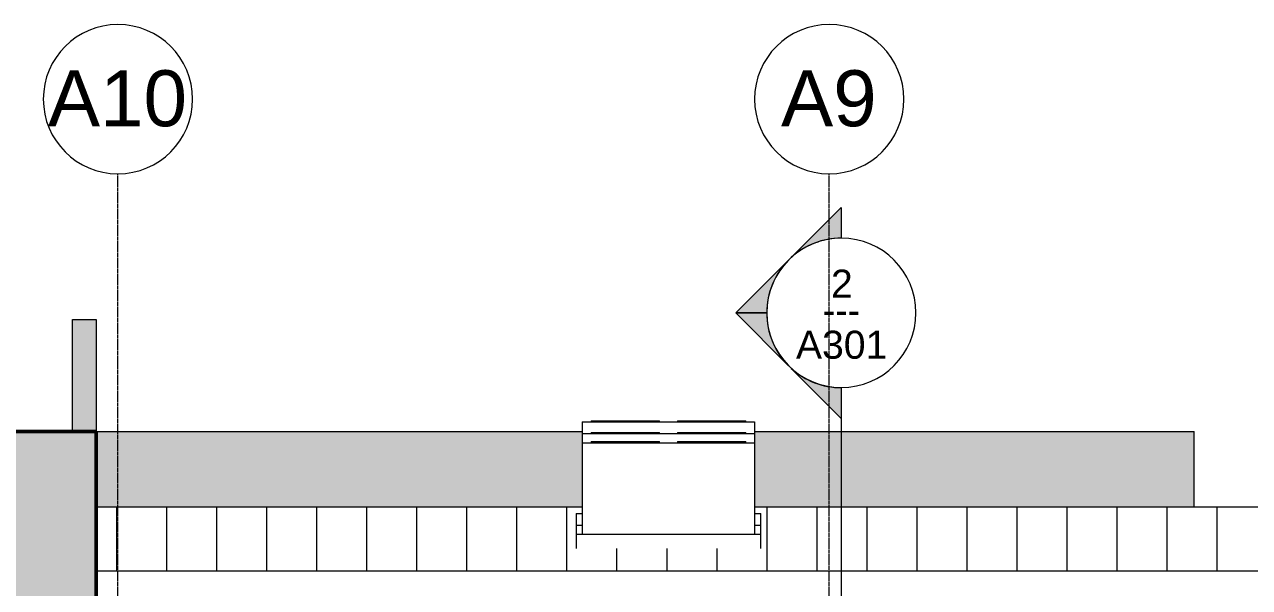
# Model space of a CAD drawing. Header units: inches. Extents: x -4221 to 4009, y -195 to 396.
# Drawn here: x 1326.1 to 1720.1, y 213.8 to 394.8 of the extents above; entities that cross this region are included whole.
import ezdxf

# ---------------------------------------------------------------- set-up
doc = ezdxf.new("R2010")
doc.units = ezdxf.units.IN
doc.header["$MEASUREMENT"] = 0
doc.linetypes.add('Aligning Line 1_8_', pattern=[0.25, 0.125, -0.125])
doc.linetypes.add('Grid Line 1_2_', pattern=[0.875, 0.5, -0.125, 0.125, -0.125])
for name, color, linetype, lineweight in [('A-ROOF', 132, 'Continuous', 13), ('A-ROOF-PATT', 132, 'Continuous', 13), ('A-WALL', 113, 'Continuous', 13), ('G-ANNO-SYMB', 111, 'Aligning Line 1_8_', 9), ('M-EQPM', 50, 'Continuous', 9), ('S-GRID', 1, 'Continuous', 9), ('S-GRID-IDEN', 1, 'Continuous', 9)]:
    doc.layers.add(name, color=color, linetype=linetype, lineweight=lineweight)
doc.styles.add('Arial', font='arial.ttf', dxfattribs={"height": 18})
doc.styles.add('Arial_1', font='arial.ttf', dxfattribs={"height": 9})
doc.styles.add('Century Gothic_1', font='ufonts.com_century-gothic.ttf', dxfattribs={"height": 9})

# ---------------------------------------------------------------- blocks, each defined once
blk = doc.blocks.new('Walls 1 - Walls 1-1277454-BUILDING ELEVATION - NORTH')
at = {"layer": 'A-ROOF'}
blk.add_hatch(color=161, dxfattribs=at).paths.add_polyline_path([(1585.45, -48), (1585.45, 264), (1448.49, 264), (1448.49, -48)], flags=0)
h = blk.add_hatch(color=254, dxfattribs=at)
h.paths.add_polyline_path([(1866.57, 239.71), (1938.58, 239.71), (1938.58, 264), (1797.2, 264), (1797.2, 239.71), (1824.76, 239.71)], flags=0)
h.paths.add_polyline_path([(1585.45, 239.71), (1741.78, 239.71), (1741.78, 264), (1585.45, 264)], flags=0)
at = {"layer": 'A-ROOF', "lineweight": 50}
for p, q in [((1585.45, 264), (1448.49, 264)), ((1585.45, -48), (1585.45, 264))]:
    blk.add_line(p, q, dxfattribs=at)
at = {"layer": 'A-ROOF'}
for p, q in [((1585.45, 264), (1741.78, 264)), ((1797.2, 264), (1938.58, 264)), ((1938.58, 239.71), (1938.58, 264))]:
    blk.add_line(p, q, dxfattribs=at)
blk = doc.blocks.new('Condensing Unit - Air Cooled - DX - 6-10 Tons - 6 Tons-1352867-BUILDING ELEVATION - NORTH')
at = {"layer": 'M-EQPM'}
for p, q in [((1741.78, 263.33), (1797.2, 263.33)), ((1741.78, 263.33), (1741.78, 260.37)), ((1744.64, 263.69), (1744.64, 263.33)), ((1744.64, 263.69), (1766.64, 263.69)), ((1766.64, 263.33), (1766.64, 263.69)), ((1772.35, 263.69), (1772.35, 263.33)), ((1772.35, 263.69), (1794.35, 263.69)), ((1794.35, 263.33), (1794.35, 263.69)), ((1797.2, 263.33), (1797.2, 260.37)), ((1739.78, 233.92), (1741.78, 233.92)), ((1739.78, 233.92), (1739.78, 230.96)), ((1797.2, 233.92), (1799.2, 233.92)), ((1799.2, 230.96), (1799.2, 233.92))]:
    blk.add_line(p, q, dxfattribs=at)
blk = doc.blocks.new('Condensing Unit - Air Cooled - DX - 6-10 Tons - 6 Tons-V28-BUILDING ELEVATION - NORTH')
at = {"layer": 'M-EQPM'}
for p, q in [((1741.78, 260.37), (1797.2, 260.37)), ((1741.78, 260.37), (1741.78, 230.96)), ((1744.64, 260.73), (1744.64, 260.37)), ((1744.64, 260.73), (1766.64, 260.73)), ((1766.64, 260.37), (1766.64, 260.73)), ((1772.35, 260.73), (1772.35, 260.37)), ((1772.35, 260.73), (1794.35, 260.73)), ((1794.35, 260.37), (1794.35, 260.73)), ((1797.2, 260.37), (1797.2, 230.96)), ((1739.78, 230.96), (1799.2, 230.96)), ((1739.78, 230.96), (1739.78, 226.41)), ((1799.2, 226.41), (1799.2, 230.96))]:
    blk.add_line(p, q, dxfattribs=at)
blk = doc.blocks.new('Condensing Unit - Air Cooled - DX - 6-10 Tons - 6 Tons-V29-BUILDING ELEVATION - NORTH')
at = {"layer": 'M-EQPM'}
for p, q in [((1741.78, 267.04), (1797.2, 267.04)), ((1741.78, 267.04), (1741.78, 263.33)), ((1744.64, 267.4), (1744.64, 267.04)), ((1744.64, 267.4), (1766.64, 267.4)), ((1766.64, 267.04), (1766.64, 267.4)), ((1772.35, 267.4), (1772.35, 267.04)), ((1772.35, 267.4), (1794.35, 267.4)), ((1794.35, 267.04), (1794.35, 267.4)), ((1797.2, 267.04), (1797.2, 263.33)), ((1739.78, 237.63), (1741.78, 237.63)), ((1739.78, 237.63), (1739.78, 233.92)), ((1797.2, 237.63), (1799.2, 237.63)), ((1799.2, 233.92), (1799.2, 237.63))]:
    blk.add_line(p, q, dxfattribs=at)
blk = doc.blocks.new('Grid - Grid Head - Circle-50561-BUILDING ELEVATION - NORTH')
at = {"layer": 'S-GRID-IDEN'}
for start, end in [(0, 180), (180, 360)]:
    blk.add_arc((2877.2, 324), 24, start, end, dxfattribs=at)
blk = doc.blocks.new('Section - Section Head - Filled-22785-BUILDING ELEVATION - NORTH')
at = {"layer": 'G-ANNO-SYMB', "linetype": 'Continuous'}
h = blk.add_hatch(color=256, dxfattribs=at)
edge = h.paths.add_edge_path(flags=0)
edge.add_arc((2548.89, 276.13), 24.03, 90, 132.0784, ccw=False)
edge.add_line((2548.89, 300.16), (2548.89, 310.07))
edge.add_line((2548.89, 310.07), (2532.79, 293.97))
h = blk.add_hatch(color=256, dxfattribs=at)
edge = h.paths.add_edge_path(flags=0)
edge.add_line((2531.92, 293.1), (2514.95, 276.13))
edge.add_line((2514.95, 276.13), (2524.89, 276.13))
edge.add_arc((2548.89, 276.13), 24, 135, 180, ccw=False)
h = blk.add_hatch(color=256, dxfattribs=at)
edge = h.paths.add_edge_path(flags=0)
edge.add_arc((2548.89, 276.13), 24, 180, 225, ccw=False)
edge.add_line((2524.89, 276.13), (2514.95, 276.13))
edge.add_line((2514.95, 276.13), (2531.92, 259.16))
h = blk.add_hatch(color=256, dxfattribs=at)
edge = h.paths.add_edge_path(flags=0)
edge.add_line((2532.79, 258.3), (2548.89, 242.19))
edge.add_line((2548.89, 242.19), (2548.89, 252.1))
edge.add_arc((2548.89, 276.13), 24.03, 227.9216, 270, ccw=False)
for p, q in [((2532.79, 293.97), (2548.89, 310.07)), ((2548.89, 310.07), (2548.89, 300.16)), ((2514.95, 276.13), (2531.92, 293.1)), ((2524.89, 276.13), (2514.95, 276.13)), ((2531.92, 259.16), (2514.95, 276.13)), ((2514.95, 276.13), (2524.89, 276.13)), ((2548.89, 242.19), (2532.79, 258.3)), ((2548.89, 252.1), (2548.89, 242.19))]:
    blk.add_line(p, q, dxfattribs=at)
for centre, radius, start, end in [((2548.89, 276.16), 24, 90, 270), ((2548.89, 276.13), 24.03, 90, 132.0784), ((2548.89, 276.16), 24, 270, 90), ((2548.89, 276.13), 24, 135, 180), ((2548.89, 276.13), 24, 180, 225), ((2548.89, 276.13), 24.03, 227.9216, 270)]:
    blk.add_arc(centre, radius, start, end, dxfattribs=at)

msp = doc.modelspace()

# ---------------------------------------------------------------- hatches: boundary and pattern name
at = {"layer": 'A-ROOF-PATT', "lineweight": 9}
h = msp.add_hatch(dxfattribs=at)
h.set_pattern_fill('FP_23', color=256, style=0, pattern_type=2)
h.set_pattern_definition([(90, (-236.272, 464.157), (-16.082, 1e-15), [])])
h.paths.add_polyline_path([(1546.68, 219.14), (2869.18, 219.14), (2869.18, 225.64), (3341.56, 225.64), (3341.56, 234.07), (3131.93, 234.07), (3131.93, 239.48), (2809.18, 239.48), (2809.18, 239.71), (1560.93, 239.68), (1560.93, 237.63), (1562.93, 237.63), (1562.93, 226.41), (1503.51, 226.41), (1503.51, 237.63), (1505.51, 237.63), (1505.51, 239.71), (1349.18, 239.71), (1349.18, 219.14), (1525.78, 219.14)], flags=0)
at = {"layer": 'A-WALL'}
msp.add_hatch(color=255, dxfattribs=at).paths.add_polyline_path([(1349.18, 264), (1349.18, 300), (1341.56, 300), (1341.56, 264)], flags=0)

# ---------------------------------------------------------------- linework, layer by layer
at = {"layer": 'A-ROOF'}
for p, q in [((1349.18, 239.71), (1505.51, 239.71)), ((1560.93, 239.71), (2809.18, 239.71)), ((1349.18, 219.14), (2869.18, 219.14))]:
    msp.add_line(p, q, dxfattribs=at)
at = {"layer": 'A-WALL'}
for p, q in [((1341.56, 264), (1341.56, 300)), ((1341.56, 300), (1349.18, 300)), ((1349.18, 300), (1349.18, 264))]:
    msp.add_line(p, q, dxfattribs=at)
at = {"layer": 'G-ANNO-SYMB', "linetype": 'Continuous'}
msp.add_line((1588.81, 278.11), (1588.81, -96), dxfattribs=at)
at = {"layer": 'S-GRID', "linetype": 'Grid Line 1_2_'}
for p, q in [((1356.18, -75.41), (1356.18, 346.82)), ((1584.93, -75.41), (1584.93, 346.82))]:
    msp.add_line(p, q, dxfattribs=at)

# ---------------------------------------------------------------- block references
at = {"layer": 'A-ROOF'}
msp.add_blockref('Walls 1 - Walls 1-1277454-BUILDING ELEVATION - NORTH', (-236.27, 0), dxfattribs=at)
at = {"layer": 'G-ANNO-SYMB', "linetype": 'Continuous'}
msp.add_blockref('Section - Section Head - Filled-22785-BUILDING ELEVATION - NORTH', (-960.08, 25.97), dxfattribs=at)
at = {"layer": 'M-EQPM'}
for name in ['Condensing Unit - Air Cooled - DX - 6-10 Tons - 6 Tons-V29-BUILDING ELEVATION - NORTH', 'Condensing Unit - Air Cooled - DX - 6-10 Tons - 6 Tons-1352867-BUILDING ELEVATION - NORTH', 'Condensing Unit - Air Cooled - DX - 6-10 Tons - 6 Tons-V28-BUILDING ELEVATION - NORTH']:
    msp.add_blockref(name, (-236.27, 0), dxfattribs=at)
at = {"layer": 'S-GRID-IDEN'}
for p in [(-1521.02, 46.82), (-1292.27, 46.82)]:
    msp.add_blockref('Grid - Grid Head - Circle-50561-BUILDING ELEVATION - NORTH', p, dxfattribs=at)

# ---------------------------------------------------------------- texts
at = {"layer": 'G-ANNO-SYMB', "linetype": 'Continuous', "char_height": 9, "attachment_point": 1}
for s, insert, width, style in [('2', (1585.49, 316.02), 8.484, 'Arial_1'), ('---', (1582.84, 307.51), 15.453, 'Century Gothic_1'), ('A301', (1574.24, 296.38), 35.754, 'Arial_1')]:
    msp.add_mtext(s, dxfattribs=dict(at, insert=insert, width=width, style=style))
at = {"layer": 'S-GRID-IDEN', "char_height": 18, "attachment_point": 1, "style": 'Arial'}
for s, insert, width in [('A10', (1333.67, 380.1), 54.237), ('A9', (1569.43, 380.1), 37.269)]:
    msp.add_mtext(s, dxfattribs=dict(at, insert=insert, width=width))

doc.saveas('drawing.dxf')
